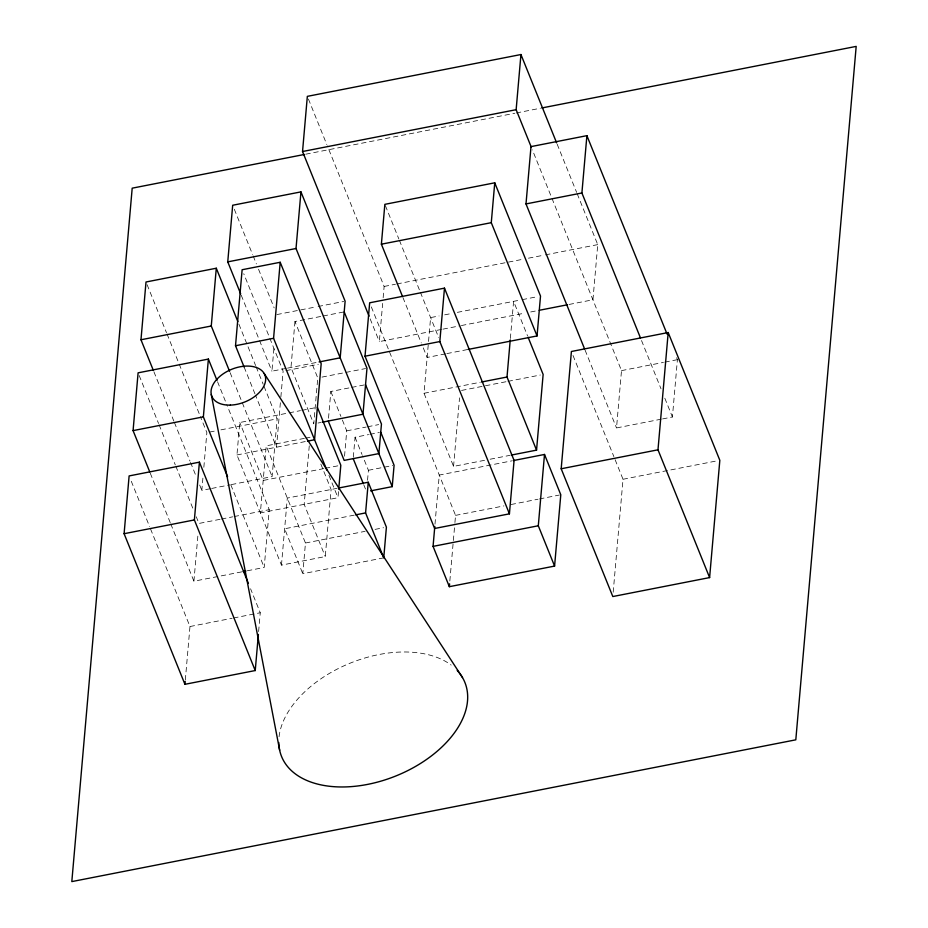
<?xml version="1.0" encoding="UTF-8"?>
<svg xmlns="http://www.w3.org/2000/svg" width="928" height="928" viewBox="0 0 928 928"><rect width="100%" height="100%" fill="white"/><g stroke="black" fill="none" stroke-linecap="round" stroke-linejoin="round"><path stroke-width="0.7" stroke-dasharray="4.64 3.48" d="M185.322 679.98L189.973 626.528L150.127 527.904M241.709 571.868L193.917 581.218L197.942 535.004M210.262 488.72L201.828 490.378L202.965 477.375M203.847 467.26L206.863 432.599L200.402 416.602M320.833 464.058L331.11 489.497L325.264 556.556L281.462 565.129L236.953 454.952L239.772 422.507L287.75 413.111M286.149 368.404L271.927 371.188L274.143 345.715M304.361 438.376L266.208 445.846L260.362 512.906L337.978 497.71L338.592 490.657M258.622 631.55L260.258 612.77L250.572 588.781M247.335 570.766L264.202 567.46L269.236 509.681L226.699 404.388M231.35 484.59L272.113 476.609L277.147 418.83L263.691 385.514M280.372 402.74L276.498 447.203L255.467 395.142M280.871 397.01L283.121 371.188L243.751 273.737M294.965 321.517L290.974 367.465L313.757 423.864L317.759 377.916L294.965 321.517L321.691 316.286M281.462 565.129L287.309 498.069L337.015 488.337M309.268 445.834L304.175 504.333L325.264 556.556M383.74 557.856L302.795 573.713L305.463 543.008L266.208 445.846M328.512 418.215L330.832 391.488L350.274 387.684M344.532 456.17L346.736 430.847L341.434 417.728M353.324 457.191L355.064 437.239L368.578 434.594M441.577 329.417L379.332 341.608L382.661 303.421M383.148 297.76L384.134 286.45L327.352 145.893M367.546 480.263L368.416 470.287L362.535 455.752M484.509 460.323L453.56 466.39L424.026 393.275L430.615 317.596L439.072 315.949M434.988 524.158L439.269 475.066L511.792 460.868M453.56 466.39L459.534 397.845M449.836 580.974L454.813 523.937M454.929 522.51L455.555 515.376L370.202 304.129M510.365 338.476L513.602 301.356L527.568 335.913M577.193 193.755L597.748 244.621L592.946 299.779L568.899 304.488M661.235 419.178L616.517 427.936L621.505 370.62L532.37 149.849M613.188 592.25L623.024 479.266L614.417 457.968M662.627 418.911L672.417 416.997L677.405 359.67L675.781 355.644M305.73 154.199L514.82 113.251M516.235 112.972L540.421 108.24M384.134 286.45L395.456 284.235M396.871 283.956L522.777 259.295M528.426 258.193L543.994 255.142M545.409 254.864L597.748 244.621M276.857 314.569L316.68 306.774M318.095 306.495L343.696 301.484M323.095 316.007L342.78 312.156M444.674 314.847L451.75 313.467M457.342 312.365L520.794 299.941M522.197 299.663L537.695 296.635M442.992 329.138L459.963 325.821M461.378 325.542L525.039 313.072M530.7 311.97L537.776 310.578M287.564 368.126L317.689 362.233M285.94 370.643L318.362 364.286M321.981 377.093L344.474 372.685M345.877 372.406L365.574 368.555M445.463 353.87L427.147 357.454L421.764 344.126M446.867 353.591L468.002 349.45M351.666 387.405L364.159 384.958M289.165 412.832L300.452 410.628M301.867 410.35L315.984 407.578M209.67 432.054L215.296 430.952M220.922 429.85L277.147 418.83M424.026 393.275L480.286 382.255M461.564 390.433L506.572 381.628M507.976 381.35L540.328 375.016M317.979 423.04L320.786 422.484M621.505 370.62L663.427 362.407M664.831 362.129L677.405 359.67M305.764 438.097L310.01 437.274M346.736 430.847L366.177 427.042M367.569 426.776L378.67 424.595M236.953 454.952L306.101 441.403M369.924 434.327L379.39 432.483M211.665 488.453L229.947 484.868M323.872 468.582L263.192 480.46L239.772 422.507M325.287 468.304L339.393 465.543M368.416 470.287L392.741 465.52M490.135 459.221L509.82 455.37M220.04 519.32L198.952 523.45L196.26 516.78M221.444 519.042L232.684 516.838M234.088 516.56L269.236 509.681M354.218 515.144L284.629 528.774L302.795 573.713M623.024 479.266L718.423 460.578M305.463 543.008L365.11 531.338M375.051 529.389L383.566 527.719M455.555 515.376L503.904 505.911M511.015 504.519L538.031 499.218M539.458 498.939L559.364 495.042M189.973 626.528L232.151 618.268M233.554 618.002L260.258 612.77M641.515 340.53L661.026 388.82M664.819 398.216L672.417 416.997M557.183 144.223L576.648 192.409M585.081 350.134L616.517 427.936M573.017 355.482L613.884 456.634M385.398 205.68L398.854 238.983M399.388 240.317L419.85 290.951M420.384 292.285L438.666 337.537M402.914 297.494L421.219 342.792M308.421 99.041L326.807 144.548M370.144 318.849L379.332 341.608M355.064 437.239L362.001 454.43M330.832 391.488L340.912 416.417M363.88 485.054L365.481 489.021M234.308 209.252L252.613 254.574M253.158 255.908L256.383 263.912M258.541 269.236L274.166 307.899M328.93 475.322L337.978 497.71M241.222 295.197L258.993 339.196M259.538 340.53L271.927 371.188M238.914 324.208L255.606 365.528M256.151 366.85L263.146 384.18M244.145 367.105L254.933 393.808M230.109 372.65L272.113 476.609M217.546 381.733L226.154 403.054M230.817 484.822L264.202 567.46M147.088 284.652L166.472 332.642M167.017 333.976L199.856 415.268M153.909 371.757L173.826 421.068M174.371 422.402L189.985 461.054M190.518 462.388L195.901 475.716M199.671 485.042L201.828 490.378M139.177 375.504L158.56 423.481M159.106 424.815L175.253 464.8M175.798 466.134L193.569 510.122M150.301 473.268L170.23 522.58M170.764 523.914L193.917 581.218M131.277 481.261L149.582 526.57M279.061 736.774A98.855 60.865 -22 0 1 348.824 663.706A98.855 60.865 -22 0 1 451.159 665.063"/><path stroke-width="1.39" d="M258.378 634.439L255.235 670.55L184.939 684.307L124.097 533.704L129.12 475.925L199.416 462.156L248.414 583.445M149.768 471.934L133.075 430.615L138.098 372.836L208.382 359.078L217.001 380.399M153.364 370.423L140.975 339.764L146.009 281.996L216.294 268.227L237.835 321.54M255.235 670.55L194.381 519.935L199.416 462.156M227.592 476.83L203.36 416.858L208.382 359.078M229.576 371.316L211.271 326.006L216.294 268.227M184.939 684.307L185.194 681.419M240.688 293.863L227.754 261.87L232.684 205.25L300.95 191.887L345.123 301.206L340.182 357.825L319.093 361.955M244.145 367.105L235.515 345.75L242.127 269.735L280.198 262.276L321.181 363.741L314.569 439.756L307.504 441.136M326.807 470.044L273.574 338.291L280.198 262.276M369.054 316.17L302.54 151.519L307.342 96.361L520.944 54.532L556.638 142.877M370.608 490.866L392.231 486.632L296.02 248.507L300.95 191.887M338.72 489.242L340.808 465.264L317.388 407.311M365.017 356.213L369.669 302.795L444.477 288.144L514.077 460.416L509.426 513.834L434.617 528.484L365.017 356.213L439.826 341.562L444.477 288.144M402.381 296.16L381.385 244.192L384.853 204.346L494.752 182.816L540.514 296.078L537.045 335.936L468.002 349.45M368.254 482.224L386.408 527.162L383.74 557.856L365.586 512.917L368.254 482.224L338.43 488.058M392.231 486.632L394.087 465.253L380.747 432.216M513.219 460.59L544.504 454.453L560.79 494.763L554.584 566.08L449.349 586.682L433.063 546.372L434.803 526.408M449.349 586.682L449.593 583.828M537.045 335.936L491.283 222.674L494.752 182.816M531.292 147.169L516.142 109.69L520.944 54.532M511.235 455.091L536.546 450.138L507.013 377.023L510.238 339.903M584.536 348.8L526.002 203.928L531.002 146.612L586.902 135.662L667.104 334.184M536.546 450.138L543.135 374.46L528.102 337.247M554.584 566.08L538.298 525.77L544.504 454.453M640.436 337.85L581.902 192.978L586.902 135.662M561.185 468.768L571.404 351.492L668.195 332.537L719.826 460.311L709.607 577.587L612.816 596.542L561.185 468.768L657.987 449.813L668.195 332.537M302.54 151.519L516.142 109.69M304.303 154.477L132.194 188.175L71.816 881.6L795.806 739.825L856.184 46.4L541.836 107.961M227.754 261.87L296.02 248.507M526.002 203.928L581.902 192.978M381.385 244.192L491.283 222.674M140.975 339.764L211.271 326.006M235.515 345.75L273.574 338.291M539.191 310.3L567.484 304.767M133.075 430.615L203.36 416.858M481.69 381.988L507.013 377.023M322.19 422.217L362.976 414.224L366.978 368.277L344.184 311.878M124.097 533.704L194.381 519.935M355.644 514.866L365.586 512.917M243.124 571.59L245.932 571.033M433.063 546.372L538.298 525.77M264.167 373.474L462.504 677.568M657.987 449.813L709.607 577.587M439.826 341.562L509.426 513.834M365.551 384.691L381.454 424.05L378.879 453.595L344.172 460.392L328.257 421.022M353.197 458.618L363.347 483.732M211.271 394.504L279.664 750.253M457.202 670.468A98.855 60.865 -22 0 1 396.012 775.912A98.855 60.865 -22 0 1 278.783 742.516M230.318 405.107A28.594 17.609 -22 0 0 264.967 375.179A28.594 17.609 -22 0 0 219.727 376.501A28.594 17.609 -22 0 0 230.318 405.107"/></g></svg>
